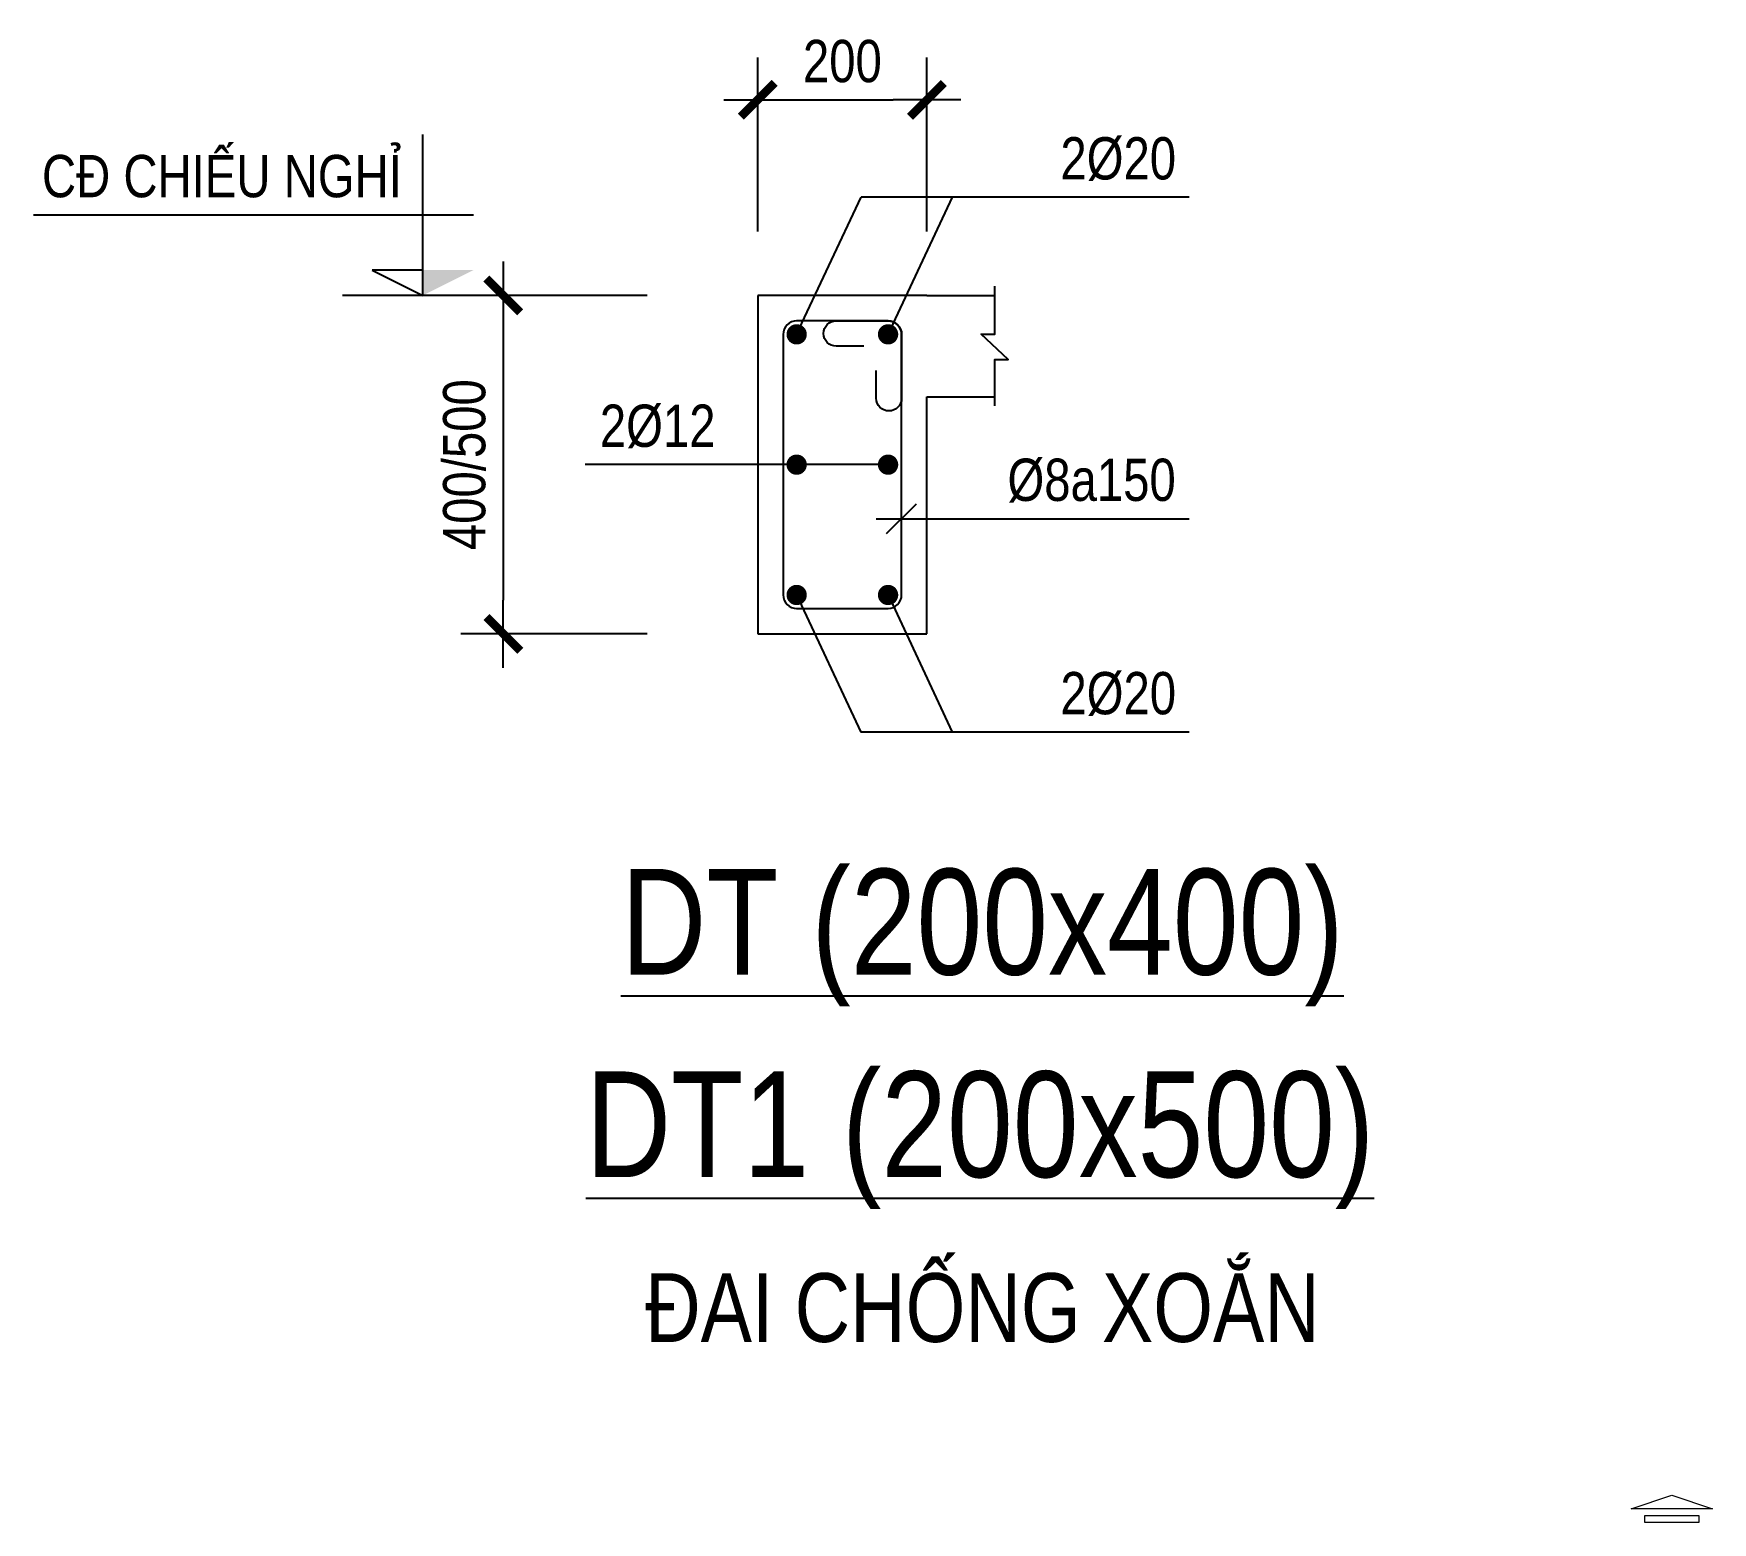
# Model space of a CAD drawing. Header units: millimetres. Extents: x 379264 to 1158416, y -283062 to 356890.
# Drawn here: x 931492 to 936451, y -25002 to -20604 of the extents above; entities that cross this region are included whole.
import ezdxf
from ezdxf.enums import TextEntityAlignment as Align

# ---------------------------------------------------------------- set-up
doc = ezdxf.new("R2010")
doc.units = ezdxf.units.MM
doc.linetypes.add('CENTER', pattern=[2, 1.25, -0.25, 0.25, -0.25])
for name, color, linetype in [('01PM. TEXT A', 3, 'Continuous'), ('02PM. TEXT B', 4, 'Continuous'), ('04PM. THIN', 7, 'Continuous'), ('05PM. FRAME', 4, 'Continuous'), ('07PM. WACO', 6, 'Continuous'), ('08PM. SSS X', 6, 'Continuous'), ('10PM. REBAR', 1, 'Continuous'), ('11PM. DIM', 2, 'Continuous'), ('12PM. GRID', 8, 'CENTER'), ('BLOCK C - CHI TIET THANG 7 - 15T$0$DnW', 20, 'Continuous')]:
    doc.layers.add(name, color=color, linetype=linetype)
doc.layers.add('keyplan TANG 1$0$Net Thay khac', color=250, linetype='Continuous', lineweight=15)
doc.styles.add('[PMDC2013]STYLE', font='arial.ttf', dxfattribs={"width": 0.8})
doc.dimstyles.new('20', dxfattribs={"dimtxt": 250, "dimasz": 200, "dimexe": 250, "dimexo": 0, "dimgap": 100, "dimtad": 1, "dimdec": 0, "dimlfac": 0.2, "dimzin": 0, "dimdsep": 46, "dimtxsty": '[PMDC2013]STYLE', "dimblk": 'TICK', "dimcen": 0, "dimdle": 300, "dimclrd": 2, "dimclre": 2, "dimclrt": 4, "dimadec": 0, "dimazin": 0, "dimtfac": 0.004, "dimtdec": 0, "dimtix": 1, "dimtmove": 2, "dimatfit": 3, "dimldrblk": 'TICK', "dimfxl": 1, "dimtvp": 0.8, "dimtolj": 1, "dimtzin": 0, "dimarcsym": 0})

# ---------------------------------------------------------------- blocks, each defined once
blk = doc.blocks.new('keyplan TANG 1')
at = {"layer": 'keyplan TANG 1$0$Net Thay khac'}
for points in [[(113549, 173266.8), (119549, 171266.8), (107548.9, 171266.8)], [(109548.9, 170266.8), (117549, 170266.8), (117549, 169266.8), (109548.9, 169266.8)]]:
    blk.add_lwpolyline(points, close=True, dxfattribs=at)
blk = doc.blocks.new('A$C0F1F2E69')
at = {"layer": 'BLOCK C - CHI TIET THANG 7 - 15T$0$DnW', "xscale": 0.02, "yscale": 0.02, "zscale": 0.02}
blk.add_blockref('keyplan TANG 1', (1907.1, -92.8), dxfattribs=at)
blk = doc.blocks.new('TICK')
at = {"color": 0, "linetype": 'ByBlock'}
blk.add_line((1, 0), (-1, 0), dxfattribs=at)
at = {"color": 7, "linetype": 'ByBlock', "const_width": 0.25}
blk.add_lwpolyline([(-0.5, -0.5), (0.5, 0.5)], dxfattribs=at)
blk = doc.blocks.new('*D1543')
at = {"layer": '11PM. DIM', "color": 2, "lineweight": -2, "transparency": 16777216}
for p, q in [((0, 2378.6), (0, 3405.4)), ((1000, 2378.6), (1000, 3405.4)), ((200, 3155.4), (800, 3155.4))]:
    blk.add_line(p, q, dxfattribs=at)
at = {"layer": 'Defpoints', "color": 0, "transparency": 16777216}
for p in [(1000, 3155.4), (0, 2378.6), (1000, 2378.6)]:
    blk.add_point(p, dxfattribs=at)
at = {"layer": '11PM. DIM', "color": 2, "lineweight": -2, "transparency": 16777216, "xscale": 200, "yscale": 200, "zscale": 200, "rotation": 180}
blk.add_blockref('TICK', (0, 3155.4), dxfattribs=at)
at = {"layer": '11PM. DIM', "color": 2, "lineweight": -2, "transparency": 16777216, "xscale": 200, "yscale": 200, "zscale": 200}
blk.add_blockref('TICK', (1000, 3155.4), dxfattribs=at)
at = {"layer": '11PM. DIM', "color": 4, "transparency": 16777216, "insert": (500, 3383.1), "char_height": 250, "attachment_point": 5, "style": '[PMDC2013]STYLE'}
blk.add_mtext('\\A1;200', dxfattribs=at)
blk = doc.blocks.new('*D1544')
at = {"layer": '11PM. DIM', "color": 2, "lineweight": -2, "transparency": 16777216}
for p, q in [((-653.3, 2000), (-1753.3, 2000)), ((-1503.3, 1800), (-1503.3, 200)), ((-653.3, 0), (-1753.3, 0))]:
    blk.add_line(p, q, dxfattribs=at)
at = {"layer": 'Defpoints', "color": 0, "transparency": 16777216}
for p in [(-653.3, 2000), (-1503.3, 0), (-653.3, 0)]:
    blk.add_point(p, dxfattribs=at)
at = {"layer": '11PM. DIM', "color": 2, "lineweight": -2, "transparency": 16777216, "xscale": 200, "yscale": 200, "zscale": 200}
for p, rotation in [((-1503.3, 2000), 90), ((-1503.3, 0), 270)]:
    blk.add_blockref('TICK', p, dxfattribs=dict(at, rotation=rotation))
at = {"layer": '11PM. DIM', "color": 4, "transparency": 16777216, "insert": (-1732.6, 1000), "char_height": 250, "width": 1149.717, "attachment_point": 5, "rotation": 90, "style": '[PMDC2013]STYLE'}
blk.add_mtext('\\A1;400/500', dxfattribs=at)
blk = doc.blocks.new('*U5')
at = {"layer": '08PM. SSS X'}
blk.add_lwpolyline([(230, 150), (770, 150, 0.414214), (850, 230), (850, 1770, 0.414214), (770, 1850), (230, 1850, 0.414214), (150, 1770), (150, 230, 0.414214)], format="xyb", close=True, dxfattribs=at)
blk = doc.blocks.new('*U806')
at = {"layer": '04PM. THIN'}
for p, q in [((0, 0), (0, 950)), ((-300, 475), (2300, 475)), ((0, 150), (300, 150)), ((300, 150), (0, 0))]:
    blk.add_line(p, q, dxfattribs=at)
at = {"layer": '04PM. THIN', "linetype": 'ByBlock'}
blk.add_line((-475, 0), (475, 0), dxfattribs=at)
at = {"layer": '04PM. THIN'}
blk.add_solid([(0, 0), (0, 150), (-300, 150)], dxfattribs=at)
blk = doc.blocks.new('A$C1FC4012A')
at = {"layer": '04PM. THIN', "linetype": 'ByBlock'}
for p, q in [((230, 1770), (611.6, 2580)), ((2549.5, 2580), (611.6, 2580)), ((770, 1770), (1151.6, 2580)), ((770, 1000), (-1019.2, 1000)), ((700, 680.7), (2549.5, 680.7)), ((230, 230), (608.4, -580)), ((770, 230), (1148.4, -580)), ((2549.5, -580), (608.4, -580))]:
    blk.add_line(p, q, dxfattribs=at)
at = {"layer": '04PM. THIN', "linetype": 'ByBlock', "flags": 128}
blk.add_lwpolyline([(1400, 1347.3), (1400, 1622), (1480, 1622), (1320, 1772), (1400, 1772), (1400, 2054.5)], dxfattribs=at)
at = {"layer": '04PM. THIN', "const_width": 60}
for points in [[(200, 1770, 1), (260, 1770, 1)], [(740, 1770, 1), (800, 1770, 1)], [(200, 1000, 1), (260, 1000, 1)], [(740, 1000, 1), (800, 1000, 1)], [(200, 230, 1), (260, 230, 1)], [(740, 230, 1), (800, 230, 1)]]:
    blk.add_lwpolyline(points, format="xyb", close=True, dxfattribs=at)
at = {"layer": '05PM. FRAME'}
for p, q in [((1000, 2000), (0, 2000)), ((0, 2000), (0, 0)), ((1000, 2000), (1400, 2000)), ((1000, 0), (1000, 1400)), ((1000, 1400), (1400, 1400)), ((0, 0), (1000, 0))]:
    blk.add_line(p, q, dxfattribs=at)
at = {"layer": '07PM. WACO'}
blk.add_lwpolyline([(626.9, 1700), (463.8, 1700, -1), (463.8, 1850), (770, 1850, -0.414214), (850, 1770), (850, 1392.4, -1), (700, 1392.4), (700, 1555.5)], format="xyb", dxfattribs=at)
at = {"layer": '10PM. REBAR'}
blk.add_line((761.6, 592.3), (938.4, 769), dxfattribs=at)
at = {"layer": '02PM. TEXT B', "ltscale": 500, "xscale": -1}
blk.add_blockref('*U806', (-1978.3, 2000), dxfattribs=at)
at = {"layer": '08PM. SSS X'}
blk.add_blockref('*U5', (0, 0), dxfattribs=at)
at = {"layer": '01PM. TEXT A', "style": '[PMDC2013]STYLE', "width": 0.8}
for s, p in [('%%UDT (200x400)', (1326.9, -2013.3)), ('%%UDT1 (200x500)', (1313.3, -3209.7))]:
    blk.add_text(s, height=625, dxfattribs=at).set_placement(p, align=Align.CENTER)
at = {"layer": '02PM. TEXT B', "ltscale": 500, "style": '[PMDC2013]STYLE', "width": 0.8}
blk.add_text('CĐ CHIẾU NGHỈ', height=250, dxfattribs=at).set_placement((-4228.8, 2705, 0), align=Align.MIDDLE_LEFT)
at = {"layer": '02PM. TEXT B', "color": 4, "style": '[PMDC2013]STYLE', "width": 0.8}
for s, height, p in [('2%%C20', 250, (1788.3, 2685)), ('2%%C12', 250, (-932.8, 1105)), ('%%C8a150', 250, (1475.5, 785.7)), ('2%%C20', 250, (1788.3, -475)), ('ĐAI CHỐNG XOẮN', 406.25, (-665, -4183.6))]:
    blk.add_text(s, height=height, dxfattribs=at).set_placement(p)
at = {"layer": '11PM. DIM'}
dim = blk.add_aligned_dim(p1=(0, 2378.6), p2=(1000, 2378.6), distance=776.8, dimstyle='20', override={"dimtxsty": '[PMDC2013]STYLE'}, dxfattribs=at)
dim.commit()
dim.dimension.update_dxf_attribs({"geometry": '*D1543', "text_midpoint": (500, 3383.1)})
dim = blk.add_aligned_dim(p1=(-653.3, 2000), p2=(-653.3, 0), distance=-850, text='<>/500', dimstyle='20', override={"dimtxsty": '[PMDC2013]STYLE'}, dxfattribs=at)
dim.commit()
dim.dimension.update_dxf_attribs({"geometry": '*D1544', "text_midpoint": (-1732.6, 1000)})

msp = doc.modelspace()

# ---------------------------------------------------------------- block references
at = {"layer": '11PM. DIM', "xscale": 0.5, "yscale": 0.5, "zscale": 0.5}
msp.add_blockref('A$C1FC4012A', (933631.25, -22377.54), dxfattribs=at)
at = {"layer": '12PM. GRID'}
msp.add_blockref('A$C0F1F2E69', (932153.35, -28294.96), dxfattribs=at)

doc.saveas('drawing.dxf')
